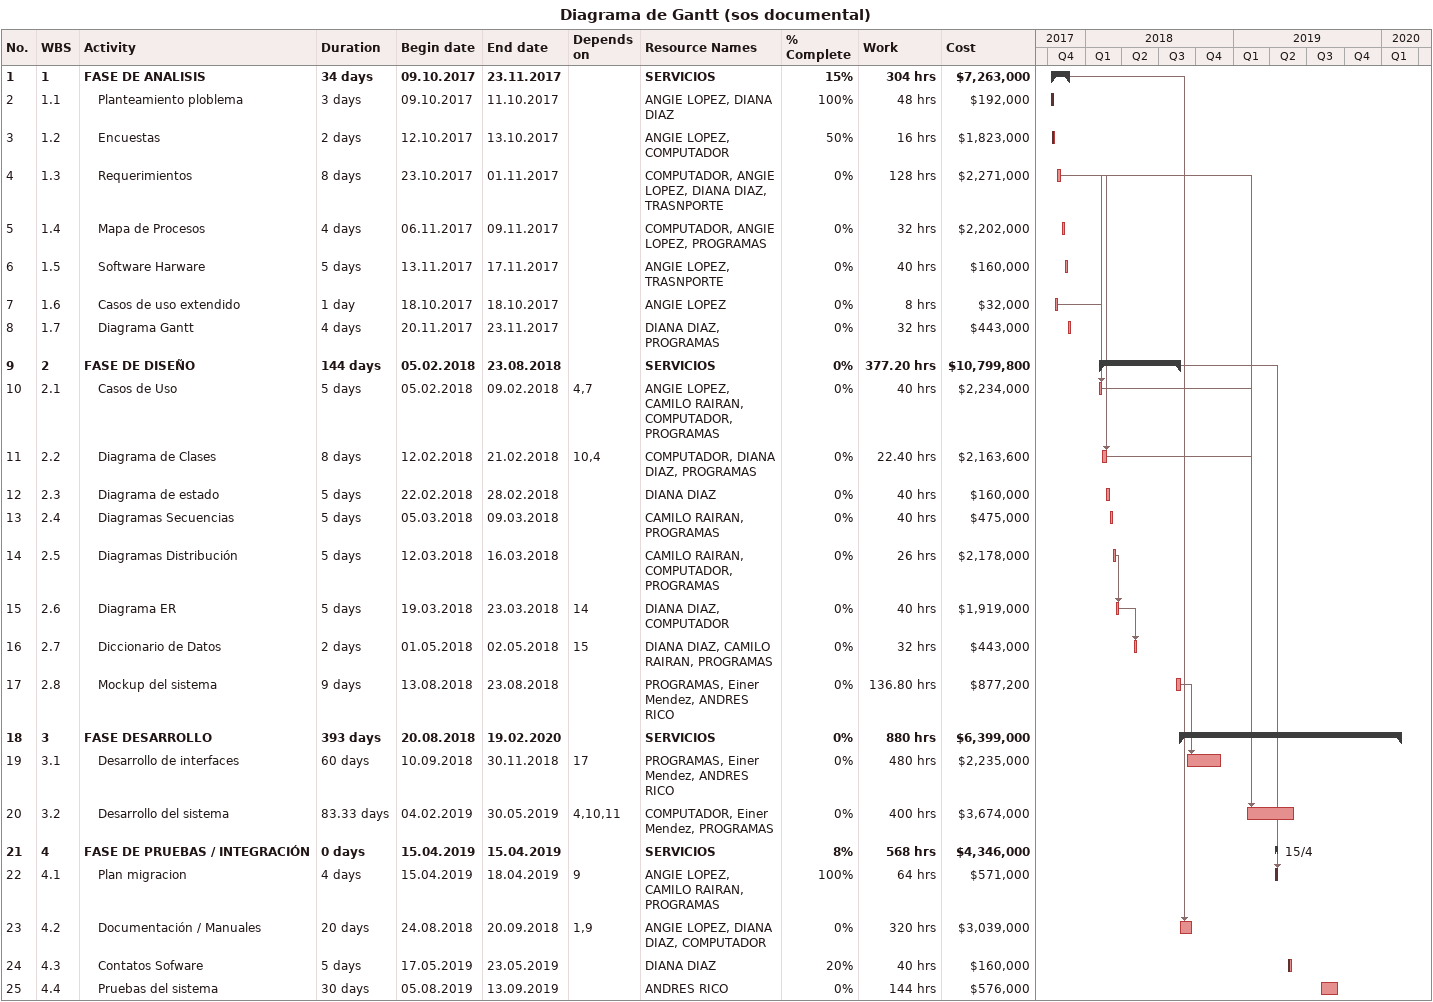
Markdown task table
Diagrama de Gantt (sos documental)

| ID | WBS | Task | Duration | Start | Finish | Predecessors | Resources | % complete | Work (h) | Cost ($) |
|---|---|---|---|---|---|---|---|---|---|---|
| 1 | 1 | **FASE DE ANALISIS** | 34d | 2017-10-09 | 2017-11-23 |  | SERVICIOS | 15 | 304 | 7263000 |
| 2 | 1.1 | Planteamiento ploblema | 3d | 2017-10-09 | 2017-10-11 |  | ANGIE LOPEZ, DIANA DIAZ | 100 | 48 | 192000 |
| 3 | 1.2 | Encuestas | 2d | 2017-10-12 | 2017-10-13 |  | ANGIE LOPEZ, COMPUTADOR | 50 | 16 | 1823000 |
| 4 | 1.3 | Requerimientos | 8d | 2017-10-23 | 2017-11-01 |  | COMPUTADOR, ANGIE LOPEZ, DIANA DIAZ, TRASNPORTE | 0 | 128 | 2271000 |
| 5 | 1.4 | Mapa de Procesos | 4d | 2017-11-06 | 2017-11-09 |  | COMPUTADOR, ANGIE LOPEZ, PROGRAMAS | 0 | 32 | 2202000 |
| 6 | 1.5 | Software Harware | 5d | 2017-11-13 | 2017-11-17 |  | ANGIE LOPEZ, TRASNPORTE | 0 | 40 | 160000 |
| 7 | 1.6 | Casos de uso extendido | 1d | 2017-10-18 | 2017-10-18 |  | ANGIE LOPEZ | 0 | 8 | 32000 |
| 8 | 1.7 | Diagrama Gantt | 4d | 2017-11-20 | 2017-11-23 |  | DIANA DIAZ, PROGRAMAS | 0 | 32 | 443000 |
| 9 | 2 | **FASE DE DISEÑO** | 144d | 2018-02-05 | 2018-08-23 |  | SERVICIOS | 0 | 377.20 | 10799800 |
| 10 | 2.1 | Casos de Uso | 5d | 2018-02-05 | 2018-02-09 | 4, 7 | ANGIE LOPEZ, CAMILO RAIRAN, COMPUTADOR, PROGRAMAS | 0 | 40 | 2234000 |
| 11 | 2.2 | Diagrama de Clases | 8d | 2018-02-12 | 2018-02-21 | 10, 4 | COMPUTADOR, DIANA DIAZ, PROGRAMAS | 0 | 22.40 | 2163600 |
| 12 | 2.3 | Diagrama de estado | 5d | 2018-02-22 | 2018-02-28 |  | DIANA DIAZ | 0 | 40 | 160000 |
| 13 | 2.4 | Diagramas Secuencias | 5d | 2018-03-05 | 2018-03-09 |  | CAMILO RAIRAN, PROGRAMAS | 0 | 40 | 475000 |
| 14 | 2.5 | Diagramas Distribución | 5d | 2018-03-12 | 2018-03-16 |  | CAMILO RAIRAN, COMPUTADOR, PROGRAMAS | 0 | 26 | 2178000 |
| 15 | 2.6 | Diagrama ER | 5d | 2018-03-19 | 2018-03-23 | 14 | DIANA DIAZ, COMPUTADOR | 0 | 40 | 1919000 |
| 16 | 2.7 | Diccionario de Datos | 2d | 2018-05-01 | 2018-05-02 | 15 | DIANA DIAZ, CAMILO RAIRAN, PROGRAMAS | 0 | 32 | 443000 |
| 17 | 2.8 | Mockup del sistema | 9d | 2018-08-13 | 2018-08-23 |  | PROGRAMAS, Einer Mendez, ANDRES RICO | 0 | 136.80 | 877200 |
| 18 | 3 | **FASE DESARROLLO** | 393d | 2018-08-20 | 2020-02-19 |  | SERVICIOS | 0 | 880 | 6399000 |
| 19 | 3.1 | Desarrollo de interfaces | 60d | 2018-09-10 | 2018-11-30 | 17 | PROGRAMAS, Einer Mendez, ANDRES RICO | 0 | 480 | 2235000 |
| 20 | 3.2 | Desarrollo del sistema | 83.33d | 2019-02-04 | 2019-05-30 | 4, 10, 11 | COMPUTADOR, Einer Mendez, PROGRAMAS | 0 | 400 | 3674000 |
| 21 | 4 | **FASE DE PRUEBAS / INTEGRACIÓN** | 0d | 2019-04-15 | 2019-04-15 |  | SERVICIOS | 8 | 568 | 4346000 |
| 22 | 4.1 | Plan migracion | 4d | 2019-04-15 | 2019-04-18 | 9 | ANGIE LOPEZ, CAMILO RAIRAN, PROGRAMAS | 100 | 64 | 571000 |
| 23 | 4.2 | Documentación / Manuales | 20d | 2018-08-24 | 2018-09-20 | 1, 9 | ANGIE LOPEZ, DIANA DIAZ, COMPUTADOR | 0 | 320 | 3039000 |
| 24 | 4.3 | Contatos Sofware | 5d | 2019-05-17 | 2019-05-23 |  | DIANA DIAZ | 20 | 40 | 160000 |
| 25 | 4.4 | Pruebas del sistema | 30d | 2019-08-05 | 2019-09-13 |  | ANDRES RICO | 0 | 144 | 576000 |
